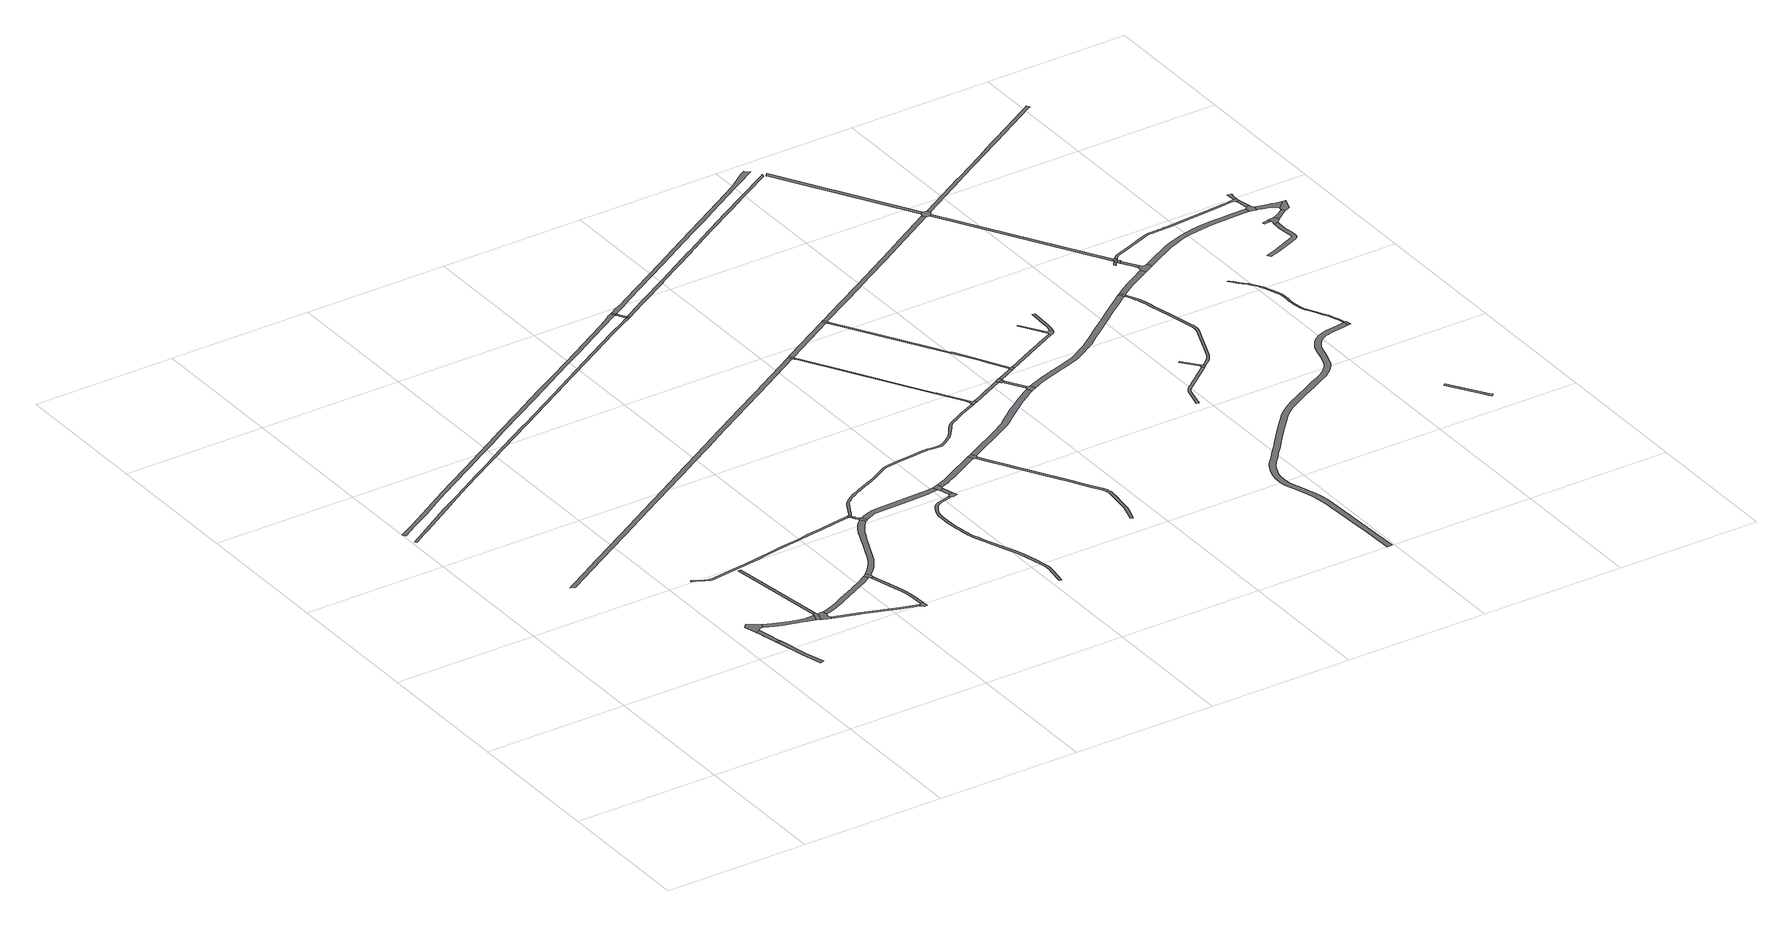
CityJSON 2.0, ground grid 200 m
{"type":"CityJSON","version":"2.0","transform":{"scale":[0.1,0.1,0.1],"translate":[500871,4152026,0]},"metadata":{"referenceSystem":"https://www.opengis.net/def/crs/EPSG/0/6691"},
"CityObjects":{
"road1":{"type":"Road","attributes":{"function":"9020","RoadStructureAttribute.sectionType":"1"},"geometry":[{"type":"MultiSurface","lod":"1","boundaries":[[[0,1,2,3,4,5]]]}]},
"road2":{"type":"Road","attributes":{"function":"9020","RoadStructureAttribute.sectionType":"4"},"geometry":[{"type":"MultiSurface","lod":"1","boundaries":[[[6,7,8,1,0]]]}]},
"road3":{"type":"Road","attributes":{"function":"9020","RoadStructureAttribute.sectionType":"1"},"geometry":[{"type":"MultiSurface","lod":"1","boundaries":[[[9,10,11,12,13,7,6,14,15]]]}]},
"road4":{"type":"Road","attributes":{"function":"9020","RoadStructureAttribute.sectionType":"4"},"geometry":[{"type":"MultiSurface","lod":"1","boundaries":[[[16,17,10,9,18,19,20,21,22,23,24,25,26]]]}]},
"road5":{"type":"Road","attributes":{"function":"9020","RoadStructureAttribute.sectionType":"1"},"geometry":[{"type":"MultiSurface","lod":"1","boundaries":[[[25,24,27,28,29,30,31,32,33,34,35,36,37,38,39,40,41,42,43,44]]]}]},
"road6":{"type":"Road","attributes":{"function":"9020","RoadStructureAttribute.sectionType":"4"},"geometry":[{"type":"MultiSurface","lod":"1","boundaries":[[[45,46,36,35,47,48]]]}]},
"road7":{"type":"Road","attributes":{"function":"9020","RoadStructureAttribute.sectionType":"4"},"geometry":[{"type":"MultiSurface","lod":"1","boundaries":[[[49,50,48,47,51,52,53,54,55,56,57,58,59,60,61]]]}]},
"road8":{"type":"Road","attributes":{"function":"9020","RoadStructureAttribute.sectionType":"1"},"geometry":[{"type":"MultiSurface","lod":"1","boundaries":[[[62,63,46,45]]]}]},
"road9":{"type":"Road","attributes":{"function":"9020","RoadStructureAttribute.sectionType":"1"},"geometry":[{"type":"MultiSurface","lod":"1","boundaries":[[[53,52,64,65,66,67,68,69,70]]]}]},
"road10":{"type":"Road","attributes":{"function":"9020","RoadStructureAttribute.sectionType":"1"},"geometry":[{"type":"MultiSurface","lod":"1","boundaries":[[[71,72,73,74,75,76,77,78,79,80,49,61,81,82,83,84,85,86,87,88,89,90]]]}]},
"road11":{"type":"Road","attributes":{"function":"9020","RoadStructureAttribute.sectionType":"1"},"geometry":[{"type":"MultiSurface","lod":"1","boundaries":[[[91,92,93,94,95,96,97,98,99,100,101,102,103,104,105,106,107,108,109,110,111,112,113,114,115,116,117,118,119,120,121,122,123,124,125,126,127,128,129,130,131,132]]]}]},
"road12":{"type":"Road","attributes":{"function":"9020","RoadStructureAttribute.sectionType":"4"},"geometry":[{"type":"MultiSurface","lod":"1","boundaries":[[[133,134,135,68,67,136,137,138,139,140]]]}]},
"road13":{"type":"Road","attributes":{"function":"9020","RoadStructureAttribute.sectionType":"1"},"geometry":[{"type":"MultiSurface","lod":"1","boundaries":[[[141,142,143,144,145,146,147,134,133,148,149,150,151,152]]]}]},
"road14":{"type":"Road","attributes":{"function":"9020","RoadStructureAttribute.sectionType":"1"},"geometry":[{"type":"MultiSurface","lod":"1","boundaries":[[[153,154,155,156,157,158,159,160,161,162,163,164,165,166,167,168,169,170,171,172,173,174,175,176,177,178,179,180,181,182,183,184,185,186,187,188,189,190,191,192]]]}]},
"road15":{"type":"Road","attributes":{"function":"9020","RoadStructureAttribute.sectionType":"1"},"geometry":[{"type":"MultiSurface","lod":"1","boundaries":[[[193,194,195,196,197,198,199,200,201,202,203,204,205,206,207,208,209,210,211,212,213,214,215,216,217,218,219,220,221,222,223,224,225,226,227,228,229,230,231,232,233,234]]]}]},
"road16":{"type":"Road","attributes":{"function":"9020","RoadStructureAttribute.sectionType":"4"},"geometry":[{"type":"MultiSurface","lod":"1","boundaries":[[[235,236,71,90,142,141,237]]]}]},
"road17":{"type":"Road","attributes":{"function":"9020","RoadStructureAttribute.sectionType":"1"},"geometry":[{"type":"MultiSurface","lod":"1","boundaries":[[[238,239,240,241,242,243,244,245,246,247,248,249,250,251,252,253,254,255,256,257,258,259,260,261,262,263,264,265,266,267,268,269,270,271,272]]]}]},
"road18":{"type":"Road","attributes":{"function":"9020","RoadStructureAttribute.sectionType":"1"},"geometry":[{"type":"MultiSurface","lod":"1","boundaries":[[[273,274,275,276,277,278,279,280,281,282,283,284,285,286,287,288,289,290,291,235,237,292,293,294,295,296,297,298,299,300,301,302,303,304,305,306,307,308,309,310,311]]]}]},
"road19":{"type":"Road","attributes":{"function":"9020","RoadStructureAttribute.sectionType":"4"},"geometry":[{"type":"MultiSurface","lod":"1","boundaries":[[[312,313,314,91,132,315,316,317]]]}]},
"road20":{"type":"Road","attributes":{"function":"9020","RoadStructureAttribute.sectionType":"3"},"geometry":[{"type":"MultiSurface","lod":"1","boundaries":[[[316,315,318,319]]]}]},
"road21":{"type":"Road","attributes":{"function":"9020","RoadStructureAttribute.sectionType":"1"},"geometry":[{"type":"MultiSurface","lod":"1","boundaries":[[[319,318,320,321,322,323,324,325]]]}]},
"road22":{"type":"Road","attributes":{"function":"9020","RoadStructureAttribute.sectionType":"4"},"geometry":[{"type":"MultiSurface","lod":"1","boundaries":[[[323,322,273,311,326,327,328]]]}]},
"road23":{"type":"Road","attributes":{"function":"9020","RoadStructureAttribute.sectionType":"1"},"geometry":[{"type":"MultiSurface","lod":"1","boundaries":[[[329,330,331,332,333,334,335,336,337,338,328,327,339,340,341,342,343,344,345,346,347,348]]]}]},
"road24":{"type":"Road","attributes":{"function":"9020","RoadStructureAttribute.sectionType":"1"},"geometry":[{"type":"MultiSurface","lod":"1","boundaries":[[[349,350,351,352,353,354,355,356,357,358,359,360,361,362,363,364,365,366,367,368,369,370,371,372,373,374,375,376,377,378,379,380,381,382,383,384,385,386,387,388,389,390,391,392,393,394,395,396,397,398,399,400,401,402,403,404,405,406,407,408,409,410,411,412,413,414,415,416,417,418,419,420,421,422,423,424,425,426,427]]]}]},
"road25":{"type":"Road","attributes":{"function":"9020","RoadStructureAttribute.sectionType":"4"},"geometry":[{"type":"MultiSurface","lod":"1","boundaries":[[[428,429,349,427,430,431,432]]]}]},
"road26":{"type":"Road","attributes":{"function":"9020","RoadStructureAttribute.sectionType":"1"},"geometry":[{"type":"MultiSurface","lod":"1","boundaries":[[[433,434,429,428]]]}]},
"road27":{"type":"Road","attributes":{"function":"9020","RoadStructureAttribute.sectionType":"4"},"geometry":[{"type":"MultiSurface","lod":"1","boundaries":[[[435,329,348,436,437,434,433,438,439,440,441]]]}]},
"road28":{"type":"Road","attributes":{"function":"9020","RoadStructureAttribute.sectionType":"1"},"geometry":[{"type":"MultiSurface","lod":"1","boundaries":[[[442,443,444,445,446,447,448,449,450,451,452,453,454,455,456,457,458,459,460,461,462,463,464,465,466,467,468,469,470,471,472,473,474,475,476,477,478,479,480,481,482,483,484,485,486,487,488,489,490,491,492,493,494,312,317,495,496,497,498,499,500,501,502,503,504,505,506,507,508,509,510,511,512,513,514,515,516,517,518,519,520,521,522,523,524,525,526,527,528,529,530,531,532,533,534,535,536,537,538,539,540,541,542,543,544,545,546,547]]]}]},
"road29":{"type":"Road","attributes":{"function":"9020","RoadStructureAttribute.sectionType":"1"},"geometry":[{"type":"MultiSurface","lod":"1","boundaries":[[[548,549,550,551,552,553,435,441,554,555,556,557,558,559]]]}]},
"road30":{"type":"Road","attributes":{"function":"9020","RoadStructureAttribute.sectionType":"4"},"geometry":[{"type":"MultiSurface","lod":"1","boundaries":[[[560,153,192,561]]]}]},
"road31":{"type":"Road","attributes":{"function":"9020","RoadStructureAttribute.sectionType":"1"},"geometry":[{"type":"MultiSurface","lod":"1","boundaries":[[[561,192,562,563,564,565]]]}]},
"road32":{"type":"Road","attributes":{"function":"9020","RoadStructureAttribute.sectionType":"3"},"geometry":[{"type":"MultiSurface","lod":"1","boundaries":[[[564,563,566,567]]]}]},
"road33":{"type":"Road","attributes":{"function":"9020","RoadStructureAttribute.sectionType":"1"},"geometry":[{"type":"MultiSurface","lod":"1","boundaries":[[[567,566,193,568]]]}]},
"road34":{"type":"Road","attributes":{"function":"9020","RoadStructureAttribute.sectionType":"4"},"geometry":[{"type":"MultiSurface","lod":"1","boundaries":[[[568,193,234,569]]]}]},
"road35":{"type":"Road","attributes":{"function":"9020","RoadStructureAttribute.sectionType":"4"},"geometry":[{"type":"MultiSurface","lod":"1","boundaries":[[[570,548,559,571,572,573]]]}]},
"road36":{"type":"Road","attributes":{"function":"9020","RoadStructureAttribute.sectionType":"1"},"geometry":[{"type":"MultiSurface","lod":"1","boundaries":[[[572,571,574,575,576,577,578,579,580,581,582,583,584,585,586,587,588,589,590,591,592,593,594,595,596,597,598,599,600,601,602,603,604,605,606,607,608,609,610,611,612,613,614,615,616,617]]]}]},
"road37":{"type":"Road","attributes":{"function":"9020","RoadStructureAttribute.sectionType":"4"},"geometry":[{"type":"MultiSurface","lod":"1","boundaries":[[[618,238,272,619,620,621,622,623]]]}]},
"road38":{"type":"Road","attributes":{"function":"9020","RoadStructureAttribute.sectionType":"1"},"geometry":[{"type":"MultiSurface","lod":"1","boundaries":[[[621,620,624,625,626,627,628,629,630,631,632,633,634,635,636,637,638,639,640,641]]]}]},
"road39":{"type":"Road","attributes":{"function":"9020","RoadStructureAttribute.sectionType":"1"},"geometry":[{"type":"MultiSurface","lod":"1","boundaries":[[[642,643,644,645,646,647,648,649,650,651,652,653,654,570,573,655,656,657,658,659,660,661,662,663,664,665,666]]]}]},
"road40":{"type":"Road","attributes":{"function":"9020","RoadStructureAttribute.sectionType":"1"},"geometry":[{"type":"MultiSurface","lod":"1","boundaries":[[[667,668,618,623,669]]]}]},
"road41":{"type":"Road","attributes":{"function":"9020","RoadStructureAttribute.sectionType":"4"},"geometry":[{"type":"MultiSurface","lod":"1","boundaries":[[[631,630,670,671,672,673,442,547,674,675,676]]]}]},
"road42":{"type":"Road","attributes":{"function":"9020","RoadStructureAttribute.sectionType":"1"},"geometry":[{"type":"MultiSurface","lod":"1","boundaries":[[[677,678,679,680,681,682,676,675,683]]]}]},
"road43":{"type":"Road","attributes":{"function":"9020","RoadStructureAttribute.sectionType":"4"},"geometry":[{"type":"MultiSurface","lod":"1","boundaries":[[[684,685,686,667,669,687,688,689,690,691,692]]]}]},
"road44":{"type":"Road","attributes":{"function":"9020","RoadStructureAttribute.sectionType":"4"},"geometry":[{"type":"MultiSurface","lod":"1","boundaries":[[[693,694,677,683,695]]]}]},
"road45":{"type":"Road","attributes":{"function":"9020","RoadStructureAttribute.sectionType":"3"},"geometry":[{"type":"MultiSurface","lod":"1","boundaries":[[[695,683,696,697,698,699]]]}]},
"road46":{"type":"Road","attributes":{"function":"9020","RoadStructureAttribute.sectionType":"1"},"geometry":[{"type":"MultiSurface","lod":"1","boundaries":[[[690,689,700,701,702,703,704,705,706,707,708,709,710,711]]]}]},
"road47":{"type":"Road","attributes":{"function":"9020","RoadStructureAttribute.sectionType":"1"},"geometry":[{"type":"MultiSurface","lod":"1","boundaries":[[[698,697,712,713,714,715]]]}]},
"road48":{"type":"Road","attributes":{"function":"9020","RoadStructureAttribute.sectionType":"1"},"geometry":[{"type":"MultiSurface","lod":"1","boundaries":[[[716,717,718,719,720,721,722,723,724,725,726,727,728,729,730,731,732,733,560,561,734,735,736,737,738,739,740,741,742,743,744,745,746,747,748]]]}]},
"road49":{"type":"Road","attributes":{"function":"9020","RoadStructureAttribute.sectionType":"1"},"geometry":[{"type":"MultiSurface","lod":"1","boundaries":[[[749,750,751,752,753,754,755,756,757,758,568,569,759,760,761,762,763,764,765,766,767,768,769,770,771,772,773,774,775,776,777]]]}]},
"road50":{"type":"Road","attributes":{"function":"9020","RoadStructureAttribute.sectionType":"4"},"geometry":[{"type":"MultiSurface","lod":"1","boundaries":[[[714,713,778,779,642,666,780,781,782,783]]]}]},
"road51":{"type":"Road","attributes":{"function":"9020","RoadStructureAttribute.sectionType":"1"},"geometry":[{"type":"MultiSurface","lod":"1","boundaries":[[[784,785,786,693,695,787]]]}]},
"road52":{"type":"Road","attributes":{"function":"9020","RoadStructureAttribute.sectionType":"4"},"geometry":[{"type":"MultiSurface","lod":"1","boundaries":[[[705,704,784,787,788,789,790]]]}]},
"road53":{"type":"Road","attributes":{"function":"9020","RoadStructureAttribute.sectionType":"1"},"geometry":[{"type":"MultiSurface","lod":"1","boundaries":[[[791,792,793,794,795,796,797,789,788,798]]]}]},
"road54":{"type":"Road","attributes":{"function":"9020","RoadStructureAttribute.sectionType":"1"},"geometry":[{"type":"MultiSurface","lod":"1","boundaries":[[[799,800,801,802,803,804,805,684,692,806,807,808,809,810,811,812]]]}]},
"road55":{"type":"Road","attributes":{"function":"9020","RoadStructureAttribute.sectionType":"1"},"geometry":[{"type":"MultiSurface","lod":"1","boundaries":[[[813,814,815,816]]]}]},
"road56":{"type":"Road","attributes":{"function":"9020","RoadStructureAttribute.sectionType":"4"},"geometry":[{"type":"MultiSurface","lod":"1","boundaries":[[[816,815,817,791,798,818,819,820,821,822,823,824,825]]]}]},
"road57":{"type":"Road","attributes":{"function":"9020","RoadStructureAttribute.sectionType":"1"},"geometry":[{"type":"MultiSurface","lod":"1","boundaries":[[[826,827,828,829,830,831,832,833,834,835,836,837,838,839,840,841,842,843,844,845,846,782,781,847,848,849,850,851,852,853,854,855,856,857,858,859,860,861,862,863,864,865,866,867,868]]]}]},
"road58":{"type":"Road","attributes":{"function":"9020","RoadStructureAttribute.sectionType":"1"},"geometry":[{"type":"MultiSurface","lod":"1","boundaries":[[[869,870,871,872,873,823,822,874,875,876,877,878]]]}]},
"road59":{"type":"Road","attributes":{"function":"9020","RoadStructureAttribute.sectionType":"1"},"geometry":[{"type":"MultiSurface","lod":"1","boundaries":[[[879,880,881,882,883,884,885,886,887,888,889,890,891,892,893,894,895,896,897,898]]]}]},
"road60":{"type":"Road","attributes":{"function":"9020","RoadStructureAttribute.sectionType":"1"},"geometry":[{"type":"MultiSurface","lod":"1","boundaries":[[[899,900,901,902,903,904,905,906,907,908,909,910,911,912,913,914,915,916,917,918,919,920,921,922,923,924,925,926,927,928,929,930,931,932,933,934,935,936,937,938,939,940,941,942,943,944,945,946,947,948,949,950,951,952,953,954,955,956,957,958,959,960,961,962,963,964,965,966,967,968,969,970,971,972,973,974,975,976,977,978,979,980,981,982,983,984,985,986,987,988,989,990,991,992,993,994,995,996,997,998,999,1000,1001,1002,1003,1004,1005,1006,1007,1008,1009,1010,1011,1012,1013,1014,1015,1016,1017,1018,1019,1020,1021,1022,1023,1024,1025,1026,1027,1028,1029,1030,1031,1032,1033,1034,1035,1036,1037,1038,1039,1040,1041,1042,1043,1044,1045,1046,1047,1048,1049,1050,1051,1052]]]}]},
"road61":{"type":"Road","attributes":{"function":"9020","RoadStructureAttribute.sectionType":"1"},"geometry":[{"type":"MultiSurface","lod":"1","boundaries":[[[1053,1054,1055,1056]]]}]},
"road62":{"type":"Road","attributes":{"function":"9020","RoadStructureAttribute.sectionType":"4"},"geometry":[{"type":"MultiSurface","lod":"1","boundaries":[[[1056,1055,879,898,1057,1058]]]}]},
"road63":{"type":"Road","attributes":{"function":"3","RoadStructureAttribute.sectionType":"1"},"geometry":[{"type":"MultiSurface","lod":"1","boundaries":[[[1059,1060,1061,1062,1063,1064,1065,1066]]]}]},
"road64":{"type":"Road","attributes":{"function":"9020","RoadStructureAttribute.sectionType":"1"},"geometry":[{"type":"MultiSurface","lod":"1","boundaries":[[[1067,1068,1069,1070,1071,1072,1073,1074,1075,1076,1077,1078,1079,1080,1081,1082,1083,1084,1085,1086,1087,1088,1089,1090,1091,1092,1093,1094,1095,1096,1058,1057,1097,1098,1099,1100,1101,1102,1103,1104,1105,1106,1107,1108,1109,1110,1111,1112,1113,1114,1115,1116,1117,1118,1119,1120,1121,1122,1123,1124]]]}]},
"road65":{"type":"Road","attributes":{"function":"3","RoadStructureAttribute.sectionType":"4"},"geometry":[{"type":"MultiSurface","lod":"1","boundaries":[[[1064,1063,1125,1126,1127,799,812,1128,1129,1130,1131,1132,1133,1134,1135,1136,1137,1138,1139,1140]]]}]},
"road66":{"type":"Road","attributes":{"function":"9020","RoadStructureAttribute.sectionType":"4"},"geometry":[{"type":"MultiSurface","lod":"1","boundaries":[[[1141,826,868,1068,1067,1142]]]}]},
"road67":{"type":"Road","attributes":{"function":"3","RoadStructureAttribute.sectionType":"1"},"geometry":[{"type":"MultiSurface","lod":"1","boundaries":[[[1131,1130,1143,1144]]]}]},
"road68":{"type":"Road","attributes":{"function":"9020","RoadStructureAttribute.sectionType":"1"},"geometry":[{"type":"MultiSurface","lod":"1","boundaries":[[[1145,1146,1147,1148,1149,1150,1151,1141,1142,1152,1153,1154,1155,1156,1157,1158]]]}]},
"road69":{"type":"Road","attributes":{"function":"9020","RoadStructureAttribute.sectionType":"1"},"geometry":[{"type":"MultiSurface","lod":"1","boundaries":[[[1159,1160,1161,1162,1163,1164,1165]]]}]},
"road70":{"type":"Road","attributes":{"function":"3","RoadStructureAttribute.sectionType":"4"},"geometry":[{"type":"MultiSurface","lod":"1","boundaries":[[[1144,1143,1159,1165,1166,1167,1168]]]}]},
"road71":{"type":"Road","attributes":{"function":"3","RoadStructureAttribute.sectionType":"3"},"geometry":[{"type":"MultiSurface","lod":"1","boundaries":[[[1167,1166,1169,1170]]]}]},
"road72":{"type":"Road","attributes":{"function":"3","RoadStructureAttribute.sectionType":"1"},"geometry":[{"type":"MultiSurface","lod":"1","boundaries":[[[1170,1169,1171,1172,1173,1174]]]}]},
"road73":{"type":"Road","attributes":{"function":"3","RoadStructureAttribute.sectionType":"4"},"geometry":[{"type":"MultiSurface","lod":"1","boundaries":[[[1173,1172,1175,1176,1177,1178,1179,1145,1158,1180,1181,1182,1183,1184,1185,1186]]]}]},
"road74":{"type":"Road","attributes":{"function":"9020","RoadStructureAttribute.sectionType":"1"},"geometry":[{"type":"MultiSurface","lod":"1","boundaries":[[[1187,1188,1189,1190,1191]]]}]},
"road75":{"type":"Road","attributes":{"function":"9020","RoadStructureAttribute.sectionType":"4"},"geometry":[{"type":"MultiSurface","lod":"1","boundaries":[[[1190,1189,1192,1193,1194,1195,1196]]]}]},
"road76":{"type":"Road","attributes":{"function":"9020","RoadStructureAttribute.sectionType":"1"},"geometry":[{"type":"MultiSurface","lod":"1","boundaries":[[[1197,1198,1199,1200,1201,1202,1203,1204,1205,1206,1207,1208,1209,1210,1211,1212,1213,1214,1215,1216,1217,1218,1219,1220,1221,1222,1223,1224,1225,1226,1227,1228,1229,1230,1231,1232,1233,1234,1235,1236,1237,1238,1239,1240,1241,1242,1243,1244,1245,1246,1247,1248,1249,1250,1251,1252,1253,1254,1255,1256,1257,1258,1259,1260,1261,1262,1263,1264,1265,1266,1267,1268,1269,1270]]]}]},
"road77":{"type":"Road","attributes":{"function":"9020","RoadStructureAttribute.sectionType":"4"},"geometry":[{"type":"MultiSurface","lod":"1","boundaries":[[[1234,899,1052,1271,1272,1235]]]}]},
"road78":{"type":"Road","attributes":{"function":"9020","RoadStructureAttribute.sectionType":"1"},"geometry":[{"type":"MultiSurface","lod":"1","boundaries":[[[1273,1274,1275,1276,1277,1278,1279,1280,1281,1282,1136,1135,1283,1284,1285,1286,1287,1288,1289,1290,1291,1292]]]}]},
"road79":{"type":"Road","attributes":{"function":"9020","RoadStructureAttribute.sectionType":"1"},"geometry":[{"type":"MultiSurface","lod":"1","boundaries":[[[1293,1294,1295,1296,1297,1298,1299,1300,1301,1302,1303,1304,1305,1306,1307,1308,1309,1310,1168,1167,1311,1312,1313,1314,1315,1316,1317,1318,1319,1320,1321,1322,1323]]]}]},
"road80":{"type":"Road","attributes":{"function":"3","RoadStructureAttribute.sectionType":"1"},"geometry":[{"type":"MultiSurface","lod":"1","boundaries":[[[1324,1325,1326,1327,1328,1329,1330,1331,1332,1333,1334,1335,1336,1337,1181,1180,1338,1339,1340,1341,1342,1343,1344,1345,1346,1347,1348,1349,1350,1351]]]}]},
"road81":{"type":"Road","attributes":{"function":"9020","RoadStructureAttribute.sectionType":"1"},"geometry":[{"type":"MultiSurface","lod":"1","boundaries":[[[1352,1353,1354,1355,1356,1357,1358,1359,1360,1361,1362,1363,1364,1365,1366,1367,1368,1369,1370,1371,1372,1373,1374,1375,1376,1377,1378,1379,1380,1381,1382]]]}]},
"road82":{"type":"Road","attributes":{"function":"9020","RoadStructureAttribute.sectionType":"1"},"geometry":[{"type":"MultiSurface","lod":"1","boundaries":[[[1383,1384,1385,1386,1387]]]}]},
"road83":{"type":"Road","attributes":{"function":"9020","RoadStructureAttribute.sectionType":"4"},"geometry":[{"type":"MultiSurface","lod":"1","boundaries":[[[1388,1383,1387,1389,1390,1391,1352,1382,1392,1393,1394,1395]]]}]},
"road84":{"type":"Road","attributes":{"function":"3","RoadStructureAttribute.sectionType":"4"},"geometry":[{"type":"MultiSurface","lod":"1","boundaries":[[[1396,1397,1398,1399,1324,1351,1400,1401,1402,1403]]]}]},
"road85":{"type":"Road","attributes":{"function":"9020","RoadStructureAttribute.sectionType":"4"},"geometry":[{"type":"MultiSurface","lod":"1","boundaries":[[[1404,1405,1406,1293,1323,1407,1408,1409,1410,1411]]]}]},
"road86":{"type":"Road","attributes":{"function":"9020","RoadStructureAttribute.sectionType":"1"},"geometry":[{"type":"MultiSurface","lod":"1","boundaries":[[[1410,1409,1412,1397,1396,1413]]]}]},
"road87":{"type":"Road","attributes":{"function":"9020","RoadStructureAttribute.sectionType":"1"},"geometry":[{"type":"MultiSurface","lod":"1","boundaries":[[[1414,1415,1416,1405,1404,1417,1418,1419,1420,1421]]]}]},
"road88":{"type":"Road","attributes":{"function":"9020","RoadStructureAttribute.sectionType":"1"},"geometry":[{"type":"MultiSurface","lod":"1","boundaries":[[[1422,1423,1424,1425,1388,1395,1426]]]}]},
"road89":{"type":"Road","attributes":{"function":"3","RoadStructureAttribute.sectionType":"1"},"geometry":[{"type":"MultiSurface","lod":"1","boundaries":[[[1402,1401,1427,1428,1429,1430,1431,1432,1433,1434,1435,1436,1437,1438]]]}]},
"road90":{"type":"Road","attributes":{"function":"3","RoadStructureAttribute.sectionType":"4"},"geometry":[{"type":"MultiSurface","lod":"1","boundaries":[[[1435,1434,1422,1426,1439,1440,1441]]]}]}
},
"vertices":[
[2468,2222,0],[2415,2210,0],[2506,1798,0],[2584,1521,0],[2637,1536,0],[2559,1811,0],
[2463,2247,0],[2409,2235,0],[2402,2232,0],
[2389,2578,0],[2324,2560,0],[2350,2474,0],[2358,2449,0],[2408,2239,0],[2462,2252,0],[2413,2464,0],
[2330,2800,0],[2277,2746,0],[2395,2596,0],[2402,2606,0],[2411,2615,0],[2421,2619,0],[2433,2622,0],[2441,2622,0],[2460,2619,0],[2488,2683,0],[2408,2738,0],
[2529,2590,0],[2594,2564,0],[2695,2527,0],[2799,2494,0],[2873,2473,0],[2937,2457,0],[2993,2440,0],[3024,2430,0],[3103,2403,0],[3141,2513,0],[3037,2511,0],[3019,2514,0],[2954,2525,0],[2892,2541,0],[2819,2561,0],[2717,2594,0],[2619,2630,0],[2555,2655,0],
[3192,2558,0],[3152,2552,0],[3158,2384,0],[3205,2518,0],
[3282,2526,0],[3251,2523,0],[3186,2374,0],[3282,2334,0],[3294,2372,0],[3279,2387,0],[3276,2394,0],[3274,2400,0],[3274,2410,0],[3280,2441,0],[3285,2449,0],[3289,2452,0],[3297,2458,0],
[2996,3919,0],[2957,3913,0],
[3615,2227,0],[3645,2218,0],[4118,2056,0],[4349,1980,0],[4361,2018,0],[4130,2094,0],[3657,2256,0],
[4167,2956,0],[4118,2925,0],[4066,2894,0],[3884,2798,0],[3721,2713,0],[3634,2670,0],[3552,2627,0],[3453,2581,0],[3381,2552,0],[3331,2537,0],[3349,2469,0],[3404,2486,0],[3481,2517,0],[3583,2564,0],[3666,2608,0],[3752,2651,0],[3916,2736,0],[4100,2833,0],[4154,2865,0],[4204,2896,0],
[4799,4267,0],[4775,4263,0],[4557,4232,0],[4356,4203,0],[4148,4171,0],[4083,4159,0],[4041,4152,0],[3993,4143,0],[3708,4103,0],[3498,4069,0],[3318,4041,0],[3092,4007,0],[3029,3997,0],[3014,3995,0],[2705,3952,0],[2651,3944,0],[2600,3939,0],[2580,3938,0],[2567,3940,0],[2545,3948,0],[2501,3967,0],[2393,4021,0],[2347,4043,0],[2333,4015,0],[2382,3993,0],[2488,3942,0],[2537,3918,0],[2559,3911,0],[2578,3908,0],[2603,3910,0],[2653,3914,0],[2706,3921,0],[3019,3965,0],[3323,4012,0],[3502,4040,0],[3713,4074,0],[3997,4114,0],[4153,4142,0],[4361,4173,0],[4561,4202,0],[4780,4234,0],[4804,4238,0],
[4429,2027,0],[4390,2025,0],[4373,2016,0],[4380,1970,0],[4394,1946,0],[4433,1945,0],[4433,1969,0],[4431,2006,0],
[4266,2876,0],[4225,2870,0],[4326,2507,0],[4357,2396,0],[4368,2347,0],[4372,2315,0],[4378,2235,0],[4418,2238,0],[4411,2319,0],[4407,2354,0],[4396,2405,0],[4365,2517,0],
[5066,9916,0],[5004,9880,0],[4970,9857,0],[4881,9793,0],[4799,9744,0],[4571,9610,0],[4194,9388,0],[3945,9242,0],[3693,9094,0],[3349,8892,0],[3108,8750,0],[2785,8561,0],[2394,8331,0],[2105,8159,0],[1872,8021,0],[1553,7832,0],[1180,7612,0],[837,7406,0],[506,7203,0],[235,7040,0],[8,6906,0],[33,6863,0],[260,6997,0],[532,7160,0],[863,7363,0],[1205,7569,0],[1579,7789,0],[1897,7978,0],[2130,8116,0],[2419,8288,0],[2810,8518,0],[3133,8707,0],[3374,8848,0],[3718,9051,0],[3970,9199,0],[4219,9345,0],[4596,9567,0],[4825,9701,0],[5053,9838,0],[5098,9863,0],
[5177,9728,0],[5138,9705,0],[5087,9677,0],[4810,9522,0],[4149,9134,0],[3414,8697,0],[2740,8300,0],[2710,8284,0],[1938,7831,0],[1806,7750,0],[1562,7608,0],[1282,7441,0],[1047,7305,0],[777,7144,0],[145,6752,0],[106,6727,0],[45,6690,0],[62,6663,0],[139,6709,0],[239,6770,0],[312,6812,0],[797,7112,0],[1065,7283,0],[1295,7420,0],[1574,7586,0],[1819,7728,0],[1946,7797,0],[2726,8255,0],[2763,8278,0],[2768,8282,0],[3429,8671,0],[3547,8741,0],[3586,8764,0],[3588,8766,0],[4164,9108,0],[4369,9228,0],[4406,9250,0],[4825,9496,0],[5102,9651,0],[5154,9676,0],[5187,9695,0],[5194,9699,0],
[4219,2994,0],[4182,2965,0],[4264,2941,0],
[6294,7840,0],[5505,7372,0],[5469,7350,0],[5123,7146,0],[4684,6886,0],[4651,6866,0],[4270,6640,0],[3867,6402,0],[3834,6382,0],[3814,6370,0],[3050,5918,0],[3014,5897,0],[2231,5434,0],[2196,5413,0],[1451,4973,0],[1412,4949,0],[1377,4929,0],[1066,4746,0],[1023,4717,0],[1087,4688,0],[1099,4696,0],[1482,4921,0],[2230,5364,0],[2260,5381,0],[3045,5846,0],[3079,5866,0],[3864,6330,0],[3904,6354,0],[4300,6589,0],[4683,6815,0],[4716,6834,0],[5239,7144,0],[5504,7301,0],[5536,7321,0],[6324,7788,0],
[4877,4107,0],[4854,4090,0],[4811,4048,0],[4788,4020,0],[4760,3981,0],[4734,3940,0],[4709,3895,0],[4695,3865,0],[4663,3788,0],[4621,3688,0],[4589,3610,0],[4514,3440,0],[4461,3317,0],[4435,3265,0],[4420,3238,0],[4384,3183,0],[4345,3129,0],[4299,3071,0],[4252,3025,0],[4300,2974,0],[4351,3024,0],[4401,3087,0],[4440,3141,0],[4480,3201,0],[4497,3232,0],[4524,3288,0],[4578,3412,0],[4653,3582,0],[4695,3678,0],[4721,3735,0],[4753,3801,0],[4769,3833,0],[4786,3865,0],[4808,3902,0],[4832,3938,0],[4860,3975,0],[4887,4005,0],[4910,4028,0],[4927,4041,0],
[4827,4279,0],[4822,4275,0],[4806,4269,0],[4809,4231,0],[4845,4247,0],[4845,4255,0],
[4822,4200,0],[4858,4216,0],
[4832,4181,0],[4847,4159,0],[4872,4126,0],[4905,4146,0],[4883,4171,0],[4862,4205,0],
[4934,4047,0],[4963,4065,0],[4917,4138,0],
[6049,4259,0],[5937,4243,0],[5888,4240,0],[5538,4227,0],[5203,4220,0],[5133,4215,0],[5084,4205,0],[5043,4192,0],[4981,4168,0],[4947,4153,0],[4984,4078,0],[5028,4100,0],[5070,4117,0],[5104,4127,0],[5147,4136,0],[5205,4143,0],[5541,4150,0],[5892,4163,0],[5945,4166,0],[6061,4183,0],
[6102,3981,0],[5931,3936,0],[5911,3928,0],[5887,3916,0],[5868,3905,0],[5850,3891,0],[5832,3874,0],[5818,3857,0],[5806,3839,0],[5787,3809,0],[5774,3784,0],[5763,3761,0],[5756,3742,0],[5747,3717,0],[5740,3686,0],[5734,3650,0],[5732,3582,0],[5732,3581,0],[5732,3504,0],[5735,3433,0],[5741,3364,0],[5747,3308,0],[5756,3236,0],[5764,3179,0],[5773,3125,0],[5780,3083,0],[5790,3043,0],[5800,3008,0],[5818,2957,0],[5862,2838,0],[5981,2536,0],[6021,2433,0],[6057,2325,0],[6111,2118,0],[6143,1973,0],[6151,1922,0],[6154,1879,0],[6152,1836,0],[6146,1788,0],[6110,1550,0],[6145,1545,0],[6181,1784,0],[6187,1833,0],[6189,1880,0],[6186,1926,0],[6177,1980,0],[6145,2126,0],[6091,2335,0],[6054,2445,0],[6013,2549,0],[5894,2850,0],[5851,2969,0],[5833,3018,0],[5823,3051,0],[5815,3090,0],[5807,3131,0],[5798,3185,0],[5791,3240,0],[5782,3313,0],[5775,3368,0],[5770,3435,0],[5767,3505,0],[5767,3580,0],[5769,3646,0],[5774,3680,0],[5781,3708,0],[5788,3730,0],[5795,3747,0],[5805,3769,0],[5818,3792,0],[5835,3820,0],[5846,3836,0],[5858,3851,0],[5872,3864,0],[5888,3876,0],[5903,3885,0],[5925,3896,0],[5942,3902,0],[6111,3948,0],
[6186,4030,0],[6126,4013,0],[6146,3942,0],[6206,3959,0],[6190,4016,0],
[6147,4171,0],[6086,4154,0],
[6135,4288,0],[6072,4177,0],[6077,4172,0],[6146,4196,0],[6149,4203,0],[6152,4207,0],[6160,4212,0],
[7555,5667,0],[7526,5654,0],[7438,5612,0],[7341,5565,0],[7242,5513,0],[7166,5475,0],[7097,5437,0],[7069,5414,0],[7044,5389,0],[7000,5334,0],[6930,5237,0],[6913,5215,0],[6893,5193,0],[6867,5169,0],[6830,5142,0],[6763,5097,0],[6715,5070,0],[6694,5060,0],[6675,5054,0],[6660,5053,0],[6639,5055,0],[6597,5063,0],[6542,5072,0],[6506,5074,0],[6473,5074,0],[6440,5073,0],[6260,5055,0],[6024,5030,0],[5889,5013,0],[5839,5003,0],[5807,4992,0],[5794,4986,0],[5773,4975,0],[5709,4938,0],[5584,4870,0],[5510,4834,0],[5435,4800,0],[5367,4768,0],[5268,4726,0],[5226,4707,0],[5197,4693,0],[5143,4662,0],[5076,4623,0],[5008,4573,0],[4986,4555,0],[4969,4538,0],[4944,4503,0],[4924,4462,0],[4888,4393,0],[4867,4347,0],[4851,4313,0],[4838,4291,0],[4829,4281,0],[4851,4259,0],[4863,4275,0],[4877,4299,0],[4894,4334,0],[4915,4380,0],[4951,4448,0],[4979,4501,0],[4992,4519,0],[5006,4533,0],[5026,4549,0],[5092,4598,0],[5158,4636,0],[5211,4666,0],[5239,4680,0],[5280,4698,0],[5378,4741,0],[5450,4774,0],[5523,4807,0],[5598,4843,0],[5724,4912,0],[5789,4949,0],[5807,4959,0],[5818,4964,0],[5846,4974,0],[5893,4983,0],[6027,5000,0],[6263,5025,0],[6443,5043,0],[6474,5044,0],[6506,5044,0],[6538,5042,0],[6592,5033,0],[6634,5026,0],[6660,5023,0],[6682,5025,0],[6705,5032,0],[6729,5043,0],[6779,5072,0],[6848,5118,0],[6886,5146,0],[6915,5172,0],[6934,5194,0],[6952,5218,0],[7026,5316,0],[7068,5370,0],[7090,5393,0],[7115,5413,0],[7181,5450,0],[7257,5487,0],[7356,5540,0],[7452,5586,0],[7540,5628,0],[7568,5640,0],
[6812,4635,0],[6384,4401,0],[6282,4349,0],[6252,4336,0],[6212,4318,0],[6151,4293,0],[6181,4219,0],[6243,4245,0],[6284,4262,0],[6316,4281,0],[6420,4332,0],[6849,4568,0],
[5096,9933,0],[5127,9880,0],
[5101,9858,0],[5108,9845,0],[5137,9863,0],[5130,9875,0],
[5171,9738,0],[5199,9756,0],
[5203,9750,0],
[5223,9717,0],
[6880,4672,0],[6875,4554,0],[6910,4575,0],[6917,4605,0],
[6970,4394,0],[7084,4201,0],[7135,4111,0],[7220,3966,0],[7346,3751,0],[7433,3605,0],[7531,3440,0],[7606,3310,0],[7672,3197,0],[7748,3064,0],[7765,3026,0],[7771,3009,0],[7774,2994,0],[7778,2971,0],[7778,2951,0],[7777,2925,0],[7772,2870,0],[7746,2652,0],[7738,2582,0],[7734,2558,0],[7719,2496,0],[7659,2315,0],[7697,2302,0],[7758,2486,0],[7773,2550,0],[7778,2576,0],[7786,2648,0],[7812,2865,0],[7817,2922,0],[7818,2950,0],[7818,2975,0],[7814,3001,0],[7809,3020,0],[7802,3041,0],[7784,3082,0],[7707,3217,0],[7640,3330,0],[7565,3460,0],[7467,3625,0],[7381,3771,0],[7254,3986,0],[7170,4131,0],[7119,4221,0],[7004,4414,0],
[6329,7861,0],[6336,7779,0],[6342,7772,0],[6363,7786,0],[6360,7796,0],[6360,7809,0],
[6351,7756,0],[6360,7742,0],[6724,7126,0],[7313,6130,0],[7525,5778,0],[7543,5735,0],[7560,5705,0],[7586,5720,0],[7545,5790,0],[7428,5985,0],[7411,6013,0],[7344,6125,0],[7333,6142,0],[7193,6378,0],[6751,7126,0],[6387,7741,0],[6373,7767,0],[6372,7770,0],
[8313,5587,0],[8253,5553,0],[8179,5504,0],[8063,5428,0],[7931,5338,0],[7858,5286,0],[7819,5255,0],[7773,5219,0],[7650,5117,0],[7609,5082,0],[7572,5057,0],[7449,4983,0],[6937,4704,0],[6974,4636,0],[7487,4916,0],[7638,5006,0],[7675,5028,0],[7705,5050,0],[7735,5076,0],[7779,5112,0],[7983,5272,0],[8107,5365,0],[8221,5440,0],[8293,5487,0],[8351,5521,0],
[7115,8325,0],[6332,7862,0],[7145,8273,0],
[7564,5696,0],[7564,5689,0],[7563,5681,0],[7559,5673,0],[7635,5671,0],[7640,5674,0],[7620,5712,0],
[8099,5954,0],[8011,5909,0],[7937,5872,0],[7903,5855,0],[7741,5773,0],[7689,5747,0],[8118,5916,0],
[7149,8345,0],[7146,8343,0],[7116,8325,0],[7156,8265,0],[7163,8258,0],[7165,8255,0],[7184,8266,0],[7181,8278,0],[7179,8293,0],
[8176,5993,0],[8160,5985,0],[8195,5955,0],
[8138,5909,0],[8147,5891,0],[8197,5916,0],[8188,5935,0],
[7846,7112,0],[8138,6622,0],[8220,6479,0],[8250,6423,0],[8411,6133,0],[8435,6147,0],[8187,6597,0],[8163,6637,0],[8043,6840,0],[8034,6838,0],[7872,7112,0],[7189,8258,0],
[8160,5885,0],[8322,5627,0],[8357,5649,0],[8196,5906,0],
[8322,11866,0],[8277,11840,0],[8248,11819,0],[8143,11743,0],[8002,11640,0],[7807,11524,0],[7629,11419,0],[7423,11297,0],[7214,11172,0],[6989,11040,0],[6750,10898,0],[6562,10787,0],[6214,10581,0],[5972,10437,0],[5686,10269,0],[5420,10110,0],[5297,10038,0],[5177,9981,0],[5279,9969,0],[5445,10067,0],[5712,10226,0],[5997,10394,0],[6240,10538,0],[6588,10744,0],[6776,10855,0],[7015,10997,0],[7239,11129,0],[7449,11254,0],[7655,11376,0],[7832,11481,0],[8033,11600,0],[8132,11660,0],[8383,11810,0],
[8464,11675,0],[8435,11655,0],[7960,11381,0],[7567,11149,0],[7201,10935,0],[6713,10644,0],[6682,10625,0],[6053,10251,0],[5554,9963,0],[5275,9797,0],[5247,9731,0],[5296,9763,0],[5575,9928,0],[6017,10184,0],[6053,10208,0],[6701,10594,0],[6749,10624,0],[6836,10676,0],[6879,10702,0],[7219,10904,0],[7251,10923,0],[7258,10927,0],[7585,11119,0],[7658,11162,0],[7698,11186,0],[7978,11350,0],[8071,11404,0],[8082,11411,0],[8452,11625,0],
[8326,5618,0],[8324,5596,0],[8382,5538,0],[8426,5560,0],[8393,5631,0],[8372,5630,0],
[8412,6112,0],[8353,6082,0],[8305,6058,0],[8431,6075,0],
[8476,6097,0],[8458,6133,0],[8455,6135,0],
[9268,6544,0],[9212,6515,0],[9061,6438,0],[9015,6415,0],[8855,6334,0],[8716,6264,0],[8586,6198,0],[9286,6508,0],
[9544,9764,0],[8848,9350,0],[8794,9318,0],[8758,9297,0],[7971,8831,0],[7934,8809,0],[7586,8603,0],[7617,8552,0],[7969,8760,0],[8002,8780,0],[8790,9246,0],[8824,9266,0],[8879,9299,0],[9575,9713,0],
[9078,6929,0],[9059,6918,0],[9234,6632,0],[9254,6644,0],
[9276,6564,0],[9297,6513,0],[9317,6525,0],[9341,6543,0],[9357,6568,0],[9368,6600,0],[9326,6614,0],[9311,6600,0],[9277,6622,0],
[10499,6853,0],[10439,6809,0],[10336,6729,0],[10165,6604,0],[9995,6476,0],[9806,6333,0],[9640,6208,0],[9569,6153,0],[9528,6121,0],[9467,6079,0],[9385,6028,0],[9296,5972,0],[9225,5934,0],[9172,5911,0],[9116,5888,0],[9032,5860,0],[8943,5832,0],[8752,5773,0],[8638,5734,0],[8557,5703,0],[8482,5671,0],[8513,5599,0],[8586,5631,0],[8665,5661,0],[8776,5699,0],[8966,5758,0],[9056,5786,0],[9143,5815,0],[9202,5839,0],[9259,5864,0],[9334,5905,0],[9505,6005,0],[9572,6050,0],[9640,6099,0],[9723,6168,0],[9895,6299,0],[10042,6414,0],[10211,6542,0],[10382,6666,0],[10485,6747,0],[10541,6788,0],[10542,6788,0],[10545,6790,0],
[9363,7046,0],[9362,7028,0],[9353,6732,0],[9352,6709,0],[9339,6646,0],[9381,6651,0],[9388,6706,0],[9390,6731,0],[9399,7027,0],[9400,7045,0],
[10399,4850,0],[10270,4747,0],[9997,4533,0],[9977,4516,0],[9962,4498,0],[9946,4476,0],[9933,4449,0],[9924,4426,0],[9911,4379,0],[9855,4155,0],[9889,4147,0],[9945,4370,0],[9958,4416,0],[9965,4435,0],[9976,4458,0],[9990,4476,0],[10002,4491,0],[10019,4505,0],[10291,4719,0],[10421,4823,0],
[12434,4775,0],[12352,4764,0],[12206,4744,0],[12150,4736,0],[12104,4724,0],[12054,4708,0],[12002,4684,0],[11953,4651,0],[11912,4615,0],[11879,4579,0],[11844,4531,0],[11815,4482,0],[11796,4429,0],[11768,4333,0],[11752,4280,0],[11726,4188,0],[11714,4150,0],[11694,4103,0],[11682,4077,0],[11659,4042,0],[11630,4005,0],[11584,3956,0],[11549,3929,0],[11508,3902,0],[11471,3880,0],[11423,3853,0],[11332,3808,0],[11247,3763,0],[11151,3711,0],[11056,3663,0],[10967,3615,0],[10861,3558,0],[10762,3499,0],[10721,3470,0],[10682,3442,0],[10637,3405,0],[10601,3373,0],[10560,3334,0],[10493,3259,0],[10388,3139,0],[10294,3033,0],[10229,2955,0],[10161,2878,0],[10069,2768,0],[9968,2652,0],[9906,2576,0],[9837,2497,0],[9811,2469,0],[9792,2441,0],[9775,2417,0],[9752,2375,0],[9727,2326,0],[9708,2278,0],[9688,2222,0],[9678,2172,0],[9669,2122,0],[9667,2067,0],[9669,2013,0],[9673,1964,0],[9681,1921,0],[9697,1863,0],[9717,1803,0],[9752,1709,0],[9768,1655,0],[9792,1580,0],[9807,1529,0],[9819,1482,0],[9828,1433,0],[9841,1337,0],[9851,1239,0],[9856,1141,0],[9862,993,0],[9870,823,0],[9873,755,0],[9874,718,0],[9878,620,0],[9887,433,0],[9895,236,0],[9905,16,0],[9905,1,0],[9981,4,0],[9972,184,0],[9958,538,0],[9941,996,0],[9936,1144,0],[9931,1245,0],[9921,1346,0],[9907,1446,0],[9897,1498,0],[9884,1550,0],[9869,1604,0],[9845,1679,0],[9828,1735,0],[9793,1830,0],[9774,1886,0],[9758,1943,0],[9753,1971,0],[9748,2018,0],[9747,2067,0],[9749,2113,0],[9756,2157,0],[9765,2201,0],[9783,2249,0],[9800,2293,0],[9823,2337,0],[9843,2375,0],[9874,2419,0],[9896,2444,0],[9967,2524,0],[10029,2600,0],[10130,2716,0],[10221,2826,0],[10290,2903,0],[10354,2980,0],[10448,3086,0],[10553,3205,0],[10618,3277,0],[10655,3313,0],[10689,3343,0],[10732,3378,0],[10769,3405,0],[10806,3431,0],[10901,3487,0],[11005,3544,0],[11093,3591,0],[11189,3639,0],[11285,3691,0],[11369,3736,0],[11460,3781,0],[11512,3810,0],[11551,3833,0],[11596,3863,0],[11639,3896,0],[11691,3952,0],[11724,3994,0],[11752,4037,0],[11768,4070,0],[11790,4121,0],[11804,4164,0],[11830,4258,0],[11846,4310,0],[11873,4404,0],[11889,4447,0],[11912,4487,0],[11942,4527,0],[11969,4557,0],[12003,4587,0],[12042,4613,0],[12084,4633,0],[12126,4646,0],[12166,4656,0],[12218,4664,0],[12363,4683,0],[12445,4695,0],
[10244,5112,0],[10223,5095,0],[10396,4878,0],[10421,4890,0],
[10458,4852,0],[10436,4879,0],
[8524,11666,0],[8490,11624,0],[8498,11611,0],[8720,11237,0],[9559,9816,0],[9602,9841,0],[8763,11263,0],[8541,11637,0],
[10586,6792,0],[10554,6777,0],[10593,6691,0],[10613,6645,0],[10626,6611,0],[10635,6585,0],[10645,6551,0],[10661,6485,0],[10672,6432,0],[10684,6376,0],[10708,6271,0],[10752,6079,0],[10792,5899,0],[10818,5786,0],[10828,5728,0],[10831,5699,0],[10832,5675,0],[10830,5650,0],[10826,5628,0],[10821,5606,0],[10800,5549,0],[10745,5411,0],[10680,5250,0],[10611,5079,0],[10595,5043,0],[10577,5015,0],[10557,4986,0],[10542,4968,0],[10526,4953,0],[10453,4893,0],[10475,4866,0],[10549,4927,0],[10568,4944,0],[10585,4964,0],[10606,4996,0],[10626,5027,0],[10643,5065,0],[10712,5237,0],[10777,5397,0],[10833,5537,0],[10854,5596,0],[10861,5621,0],[10864,5646,0],[10867,5674,0],[10866,5701,0],[10862,5733,0],[10852,5793,0],[10826,5907,0],[10786,6086,0],[10742,6279,0],[10718,6383,0],[10706,6440,0],[10695,6493,0],[10679,6560,0],[10668,6596,0],[10659,6623,0],[10645,6659,0],[10625,6705,0],
[9565,9802,0],[9564,9794,0],[9560,9784,0],[9588,9716,0],[9604,9717,0],[9623,9713,0],[9664,9737,0],[9664,9746,0],[9671,9760,0],[9680,9776,0],[9693,9788,0],[9667,9831,0],[9645,9826,0],[9633,9826,0],[9617,9829,0],[9610,9831,0],
[10534,6879,0],[10580,6817,0],
[10902,7551,0],[10921,7612,0],
[11053,7198,0],[10893,7103,0],[10843,7075,0],[10816,7059,0],[10735,7012,0],[10652,6960,0],[10551,6891,0],[10594,6827,0],[10694,6895,0],[10775,6945,0],[10854,6992,0],[10932,7036,0],[10994,7073,0],[11092,7131,0],
[10896,7540,0],[10882,7526,0],[10851,7485,0],[10848,7483,0],[10870,7463,0],[10873,7465,0],[10905,7506,0],
[10921,7511,0],[10956,7561,0],[10947,7611,0],
[10942,7477,0],[10977,7528,0],
[10952,7467,0],[11067,7277,0],[11105,7300,0],[10979,7509,0],
[11069,7270,0],[11071,7260,0],[11070,7244,0],[11067,7226,0],[11061,7210,0],[11236,7208,0],[11198,7276,0],[11180,7269,0],[11161,7268,0],[11143,7271,0],[11130,7275,0],[11113,7288,0],
[12654,2871,0],[12626,2841,0],[12912,2401,0],[12945,2423,0],[12662,2859,0],
[12944,2337,0],[12981,2306,0],[12998,2327,0],[13014,2340,0],[12984,2378,0],
[11814,6393,0],[11792,6385,0],[11812,6355,0],[11839,6324,0],[11883,6276,0],[11918,6239,0],[11964,6187,0],[11996,6144,0],[12025,6100,0],[12043,6072,0],[12057,6045,0],[12070,6016,0],[12086,5972,0],[12118,5886,0],[12145,5811,0],[12156,5780,0],[12163,5748,0],[12166,5711,0],[12167,5684,0],[12166,5636,0],[12162,5570,0],[12162,5533,0],[12166,5478,0],[12171,5440,0],[12176,5407,0],[12186,5362,0],[12198,5325,0],[12212,5293,0],[12233,5253,0],[12281,5166,0],[12329,5074,0],[12357,5018,0],[12376,4973,0],[12390,4940,0],[12407,4891,0],[12417,4860,0],[12426,4830,0],[12435,4795,0],[12457,4794,0],[12447,4836,0],[12438,4866,0],[12428,4898,0],[12410,4948,0],[12396,4981,0],[12377,5028,0],[12348,5084,0],[12300,5176,0],[12253,5264,0],[12232,5303,0],[12218,5333,0],[12207,5368,0],[12198,5411,0],[12193,5443,0],[12188,5481,0],[12184,5534,0],[12184,5570,0],[12188,5635,0],[12189,5684,0],[12188,5712,0],[12184,5751,0],[12177,5786,0],[12166,5818,0],[12139,5894,0],[12107,5980,0],[12090,6025,0],[12076,6054,0],[12062,6082,0],[12044,6112,0],[12014,6156,0],[11981,6201,0],[11933,6254,0],[11899,6291,0],[11856,6339,0],[11830,6368,0],
[12487,4700,0],[12475,4780,0],
[12065,11255,0],[12036,11234,0],[11671,11017,0],[11650,11005,0],[11636,10996,0],[11256,10771,0],[11220,10750,0],[10921,10572,0],[10450,10294,0],[10395,10264,0],[10420,10221,0],[10471,10255,0],[11007,10571,0],[11245,10712,0],[11293,10741,0],[11663,10960,0],[11677,10969,0],[11694,10979,0],[12059,11195,0],[12092,11208,0],
[12864,7970,0],[12809,7965,0],[12780,7963,0],[12742,7961,0],[12710,7958,0],[11910,7895,0],[11858,7892,0],[11816,7889,0],[11780,7887,0],[11666,7889,0],[11636,7890,0],[11603,7883,0],[11469,7836,0],[11229,7744,0],[11065,7686,0],[11002,7658,0],[10976,7640,0],[10954,7616,0],[10976,7596,0],[10996,7618,0],[11017,7632,0],[11076,7658,0],[11240,7716,0],[11479,7808,0],[11612,7854,0],[11638,7860,0],[11666,7859,0],[11781,7857,0],[11912,7865,0],[12713,7928,0],[12866,7944,0],
[12942,7712,0],[12727,7708,0],[12568,7704,0],[12462,7702,0],[12360,7698,0],[12229,7685,0],[12119,7667,0],[12024,7647,0],[11925,7620,0],[11832,7592,0],[11729,7553,0],[11639,7514,0],[11554,7471,0],[11383,7378,0],[11420,7310,0],[11590,7402,0],[11672,7444,0],[11758,7482,0],[11857,7519,0],[11946,7546,0],[12043,7572,0],[12133,7591,0],[12239,7608,0],[12366,7621,0],[12464,7625,0],[12569,7626,0],[12729,7631,0],[12943,7634,0],
[13033,7221,0],[13027,7108,0],[13026,7065,0],[13028,7045,0],[13035,6992,0],[13049,6903,0],[13051,6888,0],[13052,6867,0],[13051,6862,0],[13048,6852,0],[13045,6847,0],[13037,6837,0],[13028,6831,0],[12937,6790,0],[12703,6695,0],[12549,6641,0],[12569,6585,0],[12723,6638,0],[12961,6734,0],[13056,6778,0],[13082,6794,0],[13097,6809,0],[13104,6822,0],[13106,6831,0],[13110,6881,0],[13109,6910,0],[13094,7000,0],[13087,7051,0],[13086,7067,0],[13087,7106,0],[13093,7218,0],
[13026,7335,0],[12979,7326,0],[12931,7320,0],[12937,7280,0],[13033,7294,0],
[13116,7351,0],[13039,7285,0],[13042,7256,0],[13039,7242,0],[13096,7225,0],[13102,7238,0],[13111,7250,0],[13164,7291,0],
[13027,7758,0],[12970,7745,0],[12964,7731,0],[12948,7713,0],[12980,7632,0],[13041,7620,0],[13057,7699,0],[13036,7715,0],
[12984,7982,0],[12943,7979,0],[12882,7972,0],[12902,7946,0],[12929,7942,0],[12948,7927,0],[12989,7932,0],[12986,7953,0],
[12954,7898,0],[12990,7921,0],
[12938,8112,0],[12941,8062,0],[12943,7993,0],[12983,7993,0],[12984,8014,0],[12986,8035,0],[12989,8059,0],[13003,8108,0],
[13297,7462,0],[13193,7384,0],[13177,7380,0],[13135,7358,0],[13328,7419,0],
[13062,7616,0],[13113,7603,0],[13158,7588,0],[13206,7575,0],[13238,7562,0],[13258,7549,0],[13277,7532,0],[13301,7502,0],[13412,7612,0],[13309,7634,0],[13280,7641,0],[13230,7654,0],
[13360,7425,0],[13409,7451,0],[13462,7606,0]
]}
